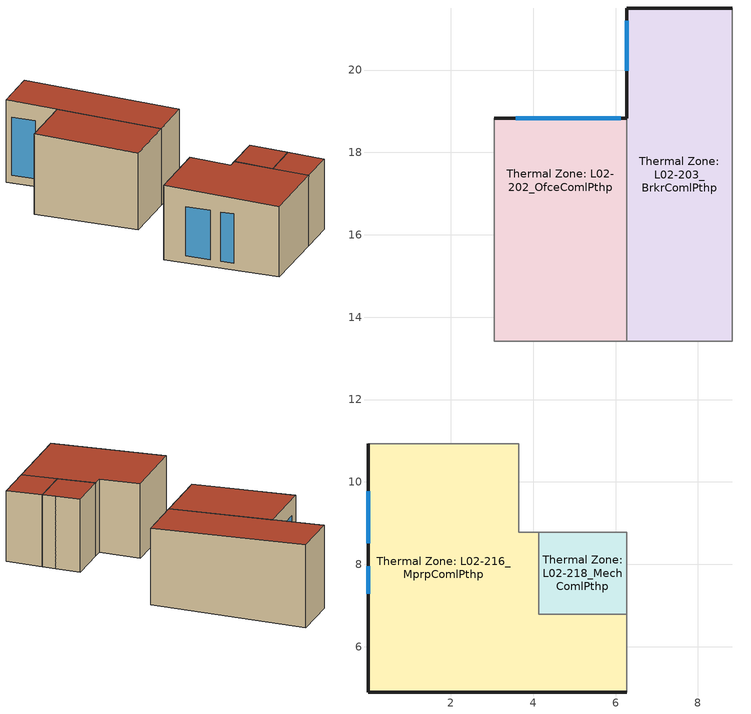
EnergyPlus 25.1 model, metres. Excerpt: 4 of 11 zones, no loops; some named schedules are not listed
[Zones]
Thermal Zone: L02-202_OfceComlPthp
 floor adiabatic (Interior Floor 21): 6.27,15.81 6.27,13.41 3.05,13.41 3.05,15.81 z4.57; 6.27,18.83 6.27,15.81 3.05,15.81 3.05,18.83 z4.57
 wall outside (WallSteelFramedU124): 6.27,18.83 3.05,18.83 z4.57:8.87
 wall to Thermal Zone: L02-201_CorrComlPthp (Interior Wall 06 Reversed): 3.05,13.41 6.27,13.41 z4.57:8.66; 3.05,18.83,8.87 3.05,18.83,4.57 3.05,13.41,4.57 3.05,13.41,8.66
 wall to Thermal Zone: L02-203_BrkrComlPthp (Interior Wall 06): 6.27,18.83,8.87 6.27,13.41,8.66 6.27,13.41,4.57 6.27,18.83,4.57
 window (Window 05): 6.13,18.83 3.58,18.83 z4.99:8
 roof outside (RoofInsulationEntirelyAboveDeckU063): 6.27,13.41,8.66 6.27,18.83,8.87 3.05,18.83,8.87 3.05,13.41,8.66
Thermal Zone: L02-203_BrkrComlPthp
 floor to Thermal Zone: L01-105_IstoComlUncd (FloorSteelJoistU052): 8.83,21.51 8.83,13.41 6.27,13.41 6.27,21.51 z4.57
 wall outside (WallSteelFramedU124): 8.83,21.51 6.27,21.51 z4.57:8.99; 6.27,21.51,8.99 6.27,21.51,4.57 6.27,18.83,4.57 6.27,18.83,8.88
 wall to Thermal Zone: L02-201_CorrComlPthp (Interior Wall 06 Reversed): 6.27,13.41 8.83,13.41 z4.57:8.66
 wall to Thermal Zone: L02-204_FitnComlPthp (Interior Wall 06): 8.83,21.51,8.99 8.83,13.41,8.66 8.83,13.41,4.57 8.83,21.51,4.57
 window (Window 05): 6.27,21.2 6.27,19.98 z4.99:8.08
 roof outside (RoofInsulationEntirelyAboveDeckU063): 8.83,13.41,8.66 8.83,21.51,8.99 6.27,21.51,8.99 6.27,13.41,8.66
Thermal Zone: L02-216_MprpComlPthp
 floor adiabatic (Interior Floor 21): 3.65,10.93 3.65,4.9 0,4.9 0,10.93 z4.57; 6.27,6.79 6.27,4.9 4.13,4.9 4.13,6.79 z4.57; 4.13,8.78 4.13,4.9 3.65,4.9 3.65,8.78 z4.57
 wall outside (WallSteelFramedU124): 0,4.9 4.13,4.9 6.27,4.9 z4.57:8.31; 0,10.93,8.56 0,10.93,4.57 0,4.9,4.57 0,4.9,8.31
 wall to Thermal Zone: L02-201_CorrComlPthp (Interior Wall 06): 3.65,10.93 0,10.93 z4.57:8.56; 4.13,8.78 3.65,8.78 z4.57:8.47; 3.65,10.93,8.56 3.65,8.78,8.47 3.65,8.78,4.57 3.65,10.93,4.57
 wall to Thermal Zone: L02-218_MechComlPthp (Interior Wall 06): 6.27,6.79 4.13,6.79 z4.57:8.39; 4.13,8.78,8.47 4.13,6.79,8.39 4.13,6.79,4.57 4.13,8.78,4.57
 wall to Thermal Zone: L02-214_AstoComlPthp (Interior Wall 06 Reversed): 6.27,6.79,8.39 6.27,4.9,8.31 6.27,4.9,4.57 6.27,6.79,4.57
 window (Window 05): 0,7.95 0,7.29 / 0,9.78 0,8.51 z4.95:7.57
 roof outside (RoofInsulationEntirelyAboveDeckU063): 6.27,4.9,8.31 6.27,6.79,8.39 4.13,6.79,8.39 4.13,4.9,8.31; 4.13,4.9,8.31 4.13,8.78,8.47 3.65,8.78,8.47 3.65,10.93,8.56 0,10.93,8.56 0,4.9,8.31
Thermal Zone: L02-218_MechComlPthp
 floor adiabatic (Interior Floor 21): 6.27,8.78 6.27,6.79 4.13,6.79 4.13,8.78 z4.57
 wall to Thermal Zone: L02-201_CorrComlPthp (Interior Wall 06): 6.27,8.78 4.13,8.78 z4.57:8.47; 6.27,8.78,8.47 6.27,7.51,8.42 6.27,7.51,4.57 6.27,8.78,4.57
 wall to Thermal Zone: L02-214_AstoComlPthp (Interior Wall 06 Reversed): 6.27,7.51,8.42 6.27,6.79,8.39 6.27,6.79,4.57 6.27,7.51,4.57
 roof outside (RoofInsulationEntirelyAboveDeckU063): 6.27,6.79,8.39 6.27,8.78,8.47 4.13,8.78,8.47 4.13,6.79,8.39
[Building]
Building 1: North Axis {deg}=302; Solar Distribution=FullExterior; Maximum Number of Warmup Days=50
[Site:Location]
Seattle-King County Intl AP-B_WA_USA: Latitude {deg}=47.53; Longitude {deg}=-122.3; Time Zone {hr}=-8; Elevation {m}=20
[Site:WaterMainsTemperature]
Calculation Method=Schedule; Temperature Schedule=WaterMainSeattle
[SizingPeriod:DesignDay] Day of Month=21; Dry-Bulb Temperature Range Modifier Type=DefaultMultipliers; Humidity Condition Type=Wetbulb; Barometric Pressure {Pa}=101085; Rain Indicator=No; Snow Indicator=No; Daylight Saving Time Indicator=No; Begin Environment Reset Mode=FullResetAtBeginEnvironment
Name | Month | Day Type | Maximum Dry-Bulb Temperature {C} | Daily Dry-Bulb Temperature Range {deltaC} | Wetbulb or DewPoint at Maximum Dry-Bulb {C} | Wind Speed {m/s} | Wind Direction {deg} | Solar Model Indicator | ASHRAE Clear Sky Optical Depth for Beam Irradiance (taub) | ASHRAE Clear Sky Optical Depth for Diffuse Irradiance (taud) | Sky Clearness
Seattle-King County Intl AP-B Ann Clg 1% Condns DB=>MWB | 7 | SummerDesignDay | 27.7 | 9.9 | 17.8 | 3.8 | 310 | ASHRAETau | 0.354 | 2.499
Seattle-King County Intl AP-B Ann Htg 99.6% Condns DB | 12 | WinterDesignDay | -3.4 | 0 | -3.4 | 2.1 | 150 | ASHRAEClearSky |  |  | 0
[Material] Thermal Absorptance=0.9; Solar Absorptance=0.7
Name | Roughness | Thickness {m} | Conductivity {W/m-K} | Density {kg/m3} | Specific Heat {J/kg-K} | Visible Absorptance
5/8 in. Gypsum Board | MediumRough | 0.016002 | 0.158656 | 640.739 | 1130.436 | 0.8
Air - Metal Wall Framing - 16 or 24 in. OC | Smooth | 0.1397 | 1.22017 | 1.28148 | 1004.832 | 0.7
Carpet - 3/4 in. | Smooth | 0.01905 | 0.0455183 | 288.332 | 1381.644 | 0.7
Compliance Insulation R0.01 | Smooth | 4.05384e-05 | 0.0230188 | 16.0185 | 1130.436 | 0.7
Compliance Insulation R0.02; Compliance Insulation R0.02 1; Compliance Insulation R0.02 2; Compliance Insulation R0.02 3 | Smooth | 8.10768e-05 | 0.0230188 | 16.0185 | 1130.436 | 0.7
Compliance Insulation R0.05; Compliance Insulation R0.05 1 | Smooth | 0.000202692 | 0.0230188 | 16.0185 | 1130.436 | 0.7
Compliance Insulation R0.10; Compliance Insulation R0.10 1 | Smooth | 0.000405384 | 0.0230188 | 16.0185 | 1130.436 | 0.7
Compliance Insulation R0.20; Compliance Insulation R0.20 1 | Smooth | 0.000810768 | 0.0230188 | 16.0185 | 1130.436 | 0.7
Compliance Insulation R14.60 | MediumRough | 0.0591861 | 0.0230188 | 16.0185 | 1130.436 | 0.7
Compliance Insulation R15.00 | MediumRough | 0.0608076 | 0.0230188 | 16.0185 | 1130.436 | 0.7
Compliance Insulation R5.60 | Smooth | 0.0227015 | 0.0230188 | 16.0185 | 1130.436 | 0.7
Gypsum Board - 1/2 in. | Smooth | 0.0127 | 0.158656 | 640.739 | 1130.436 | 0.7
Int. Floor Mat. | Smooth | 0.1651 | 0.0265668 | 114.532 | 1256.04 | 0.7
Metal Standing Seam - 1/16 in. | Smooth | 0.0015875 | 2.21534 | 7820.53 | 502.416 | 0.7
Plywood - 5/8 in. | Smooth | 0.016002 | 0.11544 | 480.554 | 1884.06 | 0.7
Plywood 3/4 in. | MediumRough | 0.01905 | 0.11544 | 480.554 | 1884.06 | 0.8
Stucco - 7/8 in. 1 | MediumRough | 0.022352 | 0.700948 | 1855.1 | 837.36 | 0.7
[Material:NoMass]
2x6 Wood Stud: Roughness=Smooth; Thermal Resistance {m2-K/W}=2.15747; Thermal Absorptance=0.9; Solar Absorptance=0.7; Visible Absorptance=0.7
[WindowMaterial:SimpleGlazingSystem]
Window 05 Material: U-Factor {W/m2-K}=3.23661; Solar Heat Gain Coefficient=0.39; Visible Transmittance=0.43
[Construction]
FloorSteelJoistU052: Compliance Insulation R14.60, Compliance Insulation R0.20 1, Compliance Insulation R0.10 1, Compliance Insulation R0.05 1, Compliance Insulation R0.02 3, Plywood - 5/8 in., Carpet - 3/4 in.
Interior Floor 21: Plywood 3/4 in., Int. Floor Mat., Plywood 3/4 in.
Interior Wall 06: 5/8 in. Gypsum Board, 2x6 Wood Stud, 5/8 in. Gypsum Board, 5/8 in. Gypsum Board
Interior Wall 06 Reversed: 5/8 in. Gypsum Board, 5/8 in. Gypsum Board, 2x6 Wood Stud, 5/8 in. Gypsum Board
RoofInsulationEntirelyAboveDeckU063: Compliance Insulation R15.00, Compliance Insulation R0.05, Compliance Insulation R0.02 1, Compliance Insulation R0.02 2, Metal Standing Seam - 1/16 in.
WallSteelFramedU124: Stucco - 7/8 in. 1, Compliance Insulation R5.60, Compliance Insulation R0.20, Compliance Insulation R0.10, Compliance Insulation R0.02, Compliance Insulation R0.01, Air - Metal Wall Framing - 16 or 24 in. OC, Gypsum Board - 1/2 in.
Window 05: Window 05 Material
[Zone] Multiplier=1; Part of Total Floor Area=Yes
Name | Volume {m3}
Thermal Zone: L02-202_OfceComlPthp | 73.0971
Thermal Zone: L02-203_BrkrComlPthp | 88.1393
Thermal Zone: L02-216_MprpComlPthp | 107.738
Thermal Zone: L02-218_MechComlPthp | 16.4487
[InternalMass]
Merged Surface 107 - Surface 107 Reversed: Construction=Interior Wall 06; Zone or ZoneList=Thermal Zone: L02-216_MprpComlPthp; Surface Area {m2}=7.1264
[People] Number of People Schedule=GLBHOcc; Fraction Radiant=0.3
Name | Zone or ZoneList or Space or SpaceList | Number of People Calculation Method | People per Floor Area {person/m2} | Sensible Heat Fraction | Activity Level Schedule | Number of People
L02-202_OfceComlPthp People | Thermal Zone: L02-202_OfceComlPthp | People/Area | 0.0538196 | 0.555556 | L02-202_OfceComlPthp People Activity Level
L02-203_BrkrComlPthp People | Thermal Zone: L02-203_BrkrComlPthp | People/Area | 0.358815 | 0.5 | L02-203_BrkrComlPthp People Activity Level
L02-216_MprpComlPthp People | Thermal Zone: L02-216_MprpComlPthp | People |  | 0.6125 | L02-216_MprpComlPthp People Activity Level | 8.56716
L02-217_AstoComlIncd People | Thermal Zone: L02-216_MprpComlPthp | People |  | 0.366667 | L02-217_AstoComlIncd People Activity Level | 0.0650931
L02-218_MechComlPthp People | Thermal Zone: L02-218_MechComlPthp | People/Area | 0.0161459 | 0.5 | L02-218_MechComlPthp People Activity Level
[Lights] Schedule=GLBHLights; Return Air Fraction=0; Fraction Radiant=0.58; Fraction Replaceable=1
Name | Zone or ZoneList or Space or SpaceList | Design Level Calculation Method | Watts per Floor Area {W/m2} | Lighting Level {W}
L02-202_OfceComlPthp Regulated Lights | Thermal Zone: L02-202_OfceComlPthp | Watts/Area | 11.8403
L02-203_BrkrComlPthp Regulated Lights | Thermal Zone: L02-203_BrkrComlPthp | Watts/Area | 12.9167
L02-216_MprpComlPthp Regulated Lights | Thermal Zone: L02-216_MprpComlPthp | LightingLevel |  | 334.103
L02-217_AstoComlIncd Regulated Lights | Thermal Zone: L02-216_MprpComlPthp | LightingLevel |  | 34.7163
L02-218_MechComlPthp Regulated Lights | Thermal Zone: L02-218_MechComlPthp | Watts/Area | 16.1459
[ElectricEquipment] Fraction Latent=0
Name | Zone or ZoneList or Space or SpaceList | Schedule | Design Level Calculation Method | Watts per Floor Area {W/m2} | Fraction Radiant | Fraction Lost | Design Level {W}
L02-202_OfceComlPthp Recepticle Loads | Thermal Zone: L02-202_OfceComlPthp | GLBHRecept | Watts/Area | 16.1459 | 0.2 | 0
L02-203_BrkrComlPthp Process Electric Loads | Thermal Zone: L02-203_BrkrComlPthp | Exh | Watts/Area | 1.20556 | 0 | 1
L02-203_BrkrComlPthp Recepticle Loads | Thermal Zone: L02-203_BrkrComlPthp | GLBHRecept | Watts/Area | 16.1459 | 0.2 | 0
L02-216_MprpComlPthp Recepticle Loads | Thermal Zone: L02-216_MprpComlPthp | GLBHRecept | EquipmentLevel |  | 0.2 | 0 | 385.503
L02-217_AstoComlIncd Recepticle Loads | Thermal Zone: L02-216_MprpComlPthp | GLBHRecept | EquipmentLevel |  | 0.2 | 0 | 8.67908
L02-218_MechComlPthp Elevator | Thermal Zone: L02-218_MechComlPthp | Elev | EquipmentLevel |  | 0 | 0.9 | 10000
L02-218_MechComlPthp Recepticle Loads | Thermal Zone: L02-218_MechComlPthp | GLBHRecept | Watts/Area | 2.15278 | 0.2 | 0
[ZoneInfiltration:DesignFlowRate] Schedule=On-user; Constant Term Coefficient=0; Temperature Term Coefficient=0; Velocity Term Coefficient=0.224052; Velocity Squared Term Coefficient=0; Density Basis=Outdoor
Name | Zone or ZoneList or Space or SpaceList | Design Flow Rate Calculation Method | Flow Rate per Exterior Surface Area {m3/s-m2} | Design Flow Rate {m3/s}
L02-202_OfceComlPthp Space Infiltration Design Flow Rate 1 | Thermal Zone: L02-202_OfceComlPthp | Flow/ExteriorWallArea | 0.00017526
L02-203_BrkrComlPthp Space Infiltration Design Flow Rate 1 | Thermal Zone: L02-203_BrkrComlPthp | Flow/ExteriorWallArea | 0.00017526
L02-216_MprpComlPthp Space Infiltration Design Flow Rate 1 | Thermal Zone: L02-216_MprpComlPthp | Flow/Zone |  | 0.00678951
L02-217_AstoComlIncd Space Infiltration Design Flow Rate 1 | Thermal Zone: L02-216_MprpComlPthp | Flow/Zone |  | 0.00140137
L02-218_MechComlPthp Space Infiltration Design Flow Rate 1 | Thermal Zone: L02-218_MechComlPthp | Flow/ExteriorWallArea | 0.00017526
[Schedule:Year]
GLBHOcc: GLBHWinOccWk, 1, 1, 1, 15, GLBHSpFaOccWk, 1, 16, 6, 15, GLBHSumOccWk, 6, 16, 9, 15, GLBHSpFaOccWk, 9, 16, 11, 15, GLBHWinOccWk, 11, 16, 12, 31
GLBHLights: GLBHWinLightsWk, 1, 1, 1, 15, GLBHSpFaLightsWk, 1, 16, 6, 15, GLBHSumLightsWk, 6, 16, 9, 15, GLBHSpFaLightsWk, 9, 16, 11, 15, GLBHWinOccWk, 11, 16, 12, 31
GLBHRecept: GLBHWinReceptWk, 1, 1, 1, 15, GLBHSpFaReceptWk, 1, 16, 6, 15, GLBHSumReceptWk, 6, 16, 9, 15, GLBHSpFaReceptWk, 9, 16, 11, 15, GLBHWinReceptWk, 11, 16, 12, 31
L02-202_OfceComlPthp People Activity Level: L02-202_OfceComlPthp People Activity Level Week Rule - Jan1-Dec31, 1, 1, 12, 31
L02-203_BrkrComlPthp People Activity Level: L02-203_BrkrComlPthp People Activity Level Week Rule - Jan1-Dec31, 1, 1, 12, 31
Exh: ExhWk, 1, 1, 12, 31
L02-216_MprpComlPthp People Activity Level: L02-216_MprpComlPthp People Activity Level Week Rule - Jan1-Dec31, 1, 1, 12, 31
L02-217_AstoComlIncd People Activity Level: L02-217_AstoComlIncd People Activity Level Week Rule - Jan1-Dec31, 1, 1, 12, 31
L02-218_MechComlPthp People Activity Level: L02-218_MechComlPthp People Activity Level Week Rule - Jan1-Dec31, 1, 1, 12, 31
Elev: ElevWk, 1, 1, 12, 31
On-user: OnWk, 1, 1, 12, 31
WaterMainSeattle: WaterMainSeattleJanWk, 1, 1, 1, 31, WaterMainSeattleFebWk, 2, 1, 2, 28, WaterMainSeattleMarWk, 3, 1, 3, 31, WaterMainSeattleAprWk, 4, 1, 4, 30, WaterMainSeattleMayWk, 5, 1, 5, 31, WaterMainSeattleJunWk, 6, 1, 6, 30, WaterMainSeattleJulWk, 7, 1, 7, 31, WaterMainSeattleAugWk, 8, 1, 8, 31, WaterMainSeattleSepWk, 9, 1, 9, 30, WaterMainSeattleOctWk, 10, 1, 10, 31, WaterMainSeattleNovWk, 11, 1, 11, 30, WaterMainSeattleDecWk, 12, 1, 12, 31
[Schedule:Week:Daily]
GLBHWinOccWk: GLBHWinOccSun, GLBHWinOccWD, GLBHWinOccWD, GLBHWinOccWD, GLBHWinOccWD, GLBHWinOccFri, GLBHWinOccSat, GLBHWinOccSun, OnDay, OffDay, GLBHWinOccSun, GLBHWinOccSun
GLBHSpFaOccWk: GLBHSpFaOccSun, GLBHSpFaOccWD, GLBHSpFaOccWD, GLBHSpFaOccWD, GLBHSpFaOccWD, GLBHSpFaOccFri, GLBHSpFaOccSat, GLBHSpFaOccSun, OnDay, OffDay, GLBHSpFaOccSun, GLBHSpFaOccSun
GLBHSumOccWk: GLBHSumOccSun, GLBHSumOccWD, GLBHSumOccWD, GLBHSumOccWD, GLBHSumOccWD, GLBHSumOccFri, GLBHSumOccSat, GLBHSumOccSun, OnDay, OffDay, GLBHSumOccSun, GLBHSumOccSun
GLBHWinLightsWk: GLBHWinLightsSun, GLBHWinLightsWD, GLBHWinLightsWD, GLBHWinLightsWD, GLBHWinLightsWD, GLBHWinLightsFri, GLBHWinLightsSat, GLBHWinLightsSun, OnDay, OffDay, GLBHWinLightsSun, GLBHWinLightsSun
GLBHSpFaLightsWk: GLBHSpFaLightsSun, GLBHSpFaLightsWD, GLBHSpFaLightsWD, GLBHSpFaLightsWD, GLBHSpFaLightsWD, GLBHSpFaLightsFri, GLBHSpFaLightsSat, GLBHSpFaLightsSun, OnDay, OffDay, GLBHSpFaLightsSun, GLBHSpFaLightsSun
GLBHSumLightsWk: GLBHSumLightsSun, GLBHSumLightsWD, GLBHSumLightsWD, GLBHSumLightsWD, GLBHSumLightsWD, GLBHSumLightsFri, GLBHSumLightsSat, GLBHSumLightsSun, OnDay, OffDay, GLBHSumLightsSun, GLBHSumLightsSun
GLBHWinReceptWk: GLBHWinReceptSun, GLBHWinReceptWD, GLBHWinReceptWD, GLBHWinReceptWD, GLBHWinReceptWD, GLBHWinReceptFri, GLBHWinReceptSat, GLBHWinReceptSun, OnDay, OffDay, GLBHWinReceptSun, GLBHWinReceptSun
GLBHSpFaReceptWk: GLBHSpFaReceptSun, GLBHSpFaReceptWD, GLBHSpFaReceptWD, GLBHSpFaReceptWD, GLBHSpFaReceptWD, GLBHSpFaReceptFri, GLBHSpFaReceptSat, GLBHSpFaReceptSun, OnDay, OffDay, GLBHSpFaReceptSun, GLBHSpFaReceptSun
GLBHSumReceptWk: GLBHSumReceptSun, GLBHSumReceptWD, GLBHSumReceptWD, GLBHSumReceptWD, GLBHSumReceptWD, GLBHSumReceptFri, GLBHSumReceptSat, GLBHSumReceptSun, OnDay, OffDay, GLBHSumReceptSun, GLBHSumReceptSun
L02-202_OfceComlPthp People Activity Level Week Rule - Jan1-Dec31: L02-202_OfceComlPthp People Activity Level Default Day, L02-202_OfceComlPthp People Activity Level Default Day, L02-202_OfceComlPthp People Activity Level Default Day, L02-202_OfceComlPthp People Activity Level Default Day, L02-202_OfceComlPthp People Activity Level Default Day, L02-202_OfceComlPthp People Activity Level Default Day, L02-202_OfceComlPthp People Activity Level Default Day, L02-202_OfceComlPthp People Activity Level Default Day, L02-202_OfceComlPthp People Activity Level Default Day, L02-202_OfceComlPthp People Activity Level Default Day, L02-202_OfceComlPthp People Activity Level Default Day, L02-202_OfceComlPthp People Activity Level Default Day
L02-203_BrkrComlPthp People Activity Level Week Rule - Jan1-Dec31: L02-203_BrkrComlPthp People Activity Level Default Day, L02-203_BrkrComlPthp People Activity Level Default Day, L02-203_BrkrComlPthp People Activity Level Default Day, L02-203_BrkrComlPthp People Activity Level Default Day, L02-203_BrkrComlPthp People Activity Level Default Day, L02-203_BrkrComlPthp People Activity Level Default Day, L02-203_BrkrComlPthp People Activity Level Default Day, L02-203_BrkrComlPthp People Activity Level Default Day, L02-203_BrkrComlPthp People Activity Level Default Day, L02-203_BrkrComlPthp People Activity Level Default Day, L02-203_BrkrComlPthp People Activity Level Default Day, L02-203_BrkrComlPthp People Activity Level Default Day
ExhWk: ExhDay, ExhDay, ExhDay, ExhDay, ExhDay, ExhDay, ExhDay, ExhDay, ExhDay, OffDay, ExhDay, ExhDay
L02-216_MprpComlPthp People Activity Level Week Rule - Jan1-Dec31: L02-216_MprpComlPthp People Activity Level Default Day, L02-216_MprpComlPthp People Activity Level Default Day, L02-216_MprpComlPthp People Activity Level Default Day, L02-216_MprpComlPthp People Activity Level Default Day, L02-216_MprpComlPthp People Activity Level Default Day, L02-216_MprpComlPthp People Activity Level Default Day, L02-216_MprpComlPthp People Activity Level Default Day, L02-216_MprpComlPthp People Activity Level Default Day, L02-216_MprpComlPthp People Activity Level Default Day, L02-216_MprpComlPthp People Activity Level Default Day, L02-216_MprpComlPthp People Activity Level Default Day, L02-216_MprpComlPthp People Activity Level Default Day
L02-217_AstoComlIncd People Activity Level Week Rule - Jan1-Dec31: L02-217_AstoComlIncd People Activity Level Default Day, L02-217_AstoComlIncd People Activity Level Default Day, L02-217_AstoComlIncd People Activity Level Default Day, L02-217_AstoComlIncd People Activity Level Default Day, L02-217_AstoComlIncd People Activity Level Default Day, L02-217_AstoComlIncd People Activity Level Default Day, L02-217_AstoComlIncd People Activity Level Default Day, L02-217_AstoComlIncd People Activity Level Default Day, L02-217_AstoComlIncd People Activity Level Default Day, L02-217_AstoComlIncd People Activity Level Default Day, L02-217_AstoComlIncd People Activity Level Default Day, L02-217_AstoComlIncd People Activity Level Default Day
L02-218_MechComlPthp People Activity Level Week Rule - Jan1-Dec31: L02-218_MechComlPthp People Activity Level Default Day, L02-218_MechComlPthp People Activity Level Default Day, L02-218_MechComlPthp People Activity Level Default Day, L02-218_MechComlPthp People Activity Level Default Day, L02-218_MechComlPthp People Activity Level Default Day, L02-218_MechComlPthp People Activity Level Default Day, L02-218_MechComlPthp People Activity Level Default Day, L02-218_MechComlPthp People Activity Level Default Day, L02-218_MechComlPthp People Activity Level Default Day, L02-218_MechComlPthp People Activity Level Default Day, L02-218_MechComlPthp People Activity Level Default Day, L02-218_MechComlPthp People Activity Level Default Day
ElevWk: ElevDay, ElevDay, ElevDay, ElevDay, ElevDay, ElevDay, ElevDay, ElevDay, ElevDay, OffDay, ElevDay, ElevDay
OnWk: OnDay, OnDay, OnDay, OnDay, OnDay, OnDay, OnDay, OnDay, OnDay, OnDay, OnDay, OnDay
WaterMainSeattleAprWk: WaterMainSeattleApr, WaterMainSeattleApr, WaterMainSeattleApr, WaterMainSeattleApr, WaterMainSeattleApr, WaterMainSeattleApr, WaterMainSeattleApr, WaterMainSeattleApr, WaterMainSeattleApr, WaterMainSeattleApr, WaterMainSeattleApr, WaterMainSeattleApr
WaterMainSeattleAugWk: WaterMainSeattleAug, WaterMainSeattleAug, WaterMainSeattleAug, WaterMainSeattleAug, WaterMainSeattleAug, WaterMainSeattleAug, WaterMainSeattleAug, WaterMainSeattleAug, WaterMainSeattleAug, WaterMainSeattleAug, WaterMainSeattleAug, WaterMainSeattleAug
WaterMainSeattleDecWk: WaterMainSeattleDec, WaterMainSeattleDec, WaterMainSeattleDec, WaterMainSeattleDec, WaterMainSeattleDec, WaterMainSeattleDec, WaterMainSeattleDec, WaterMainSeattleDec, WaterMainSeattleDec, WaterMainSeattleDec, WaterMainSeattleDec, WaterMainSeattleDec
WaterMainSeattleFebWk: WaterMainSeattleFeb, WaterMainSeattleFeb, WaterMainSeattleFeb, WaterMainSeattleFeb, WaterMainSeattleFeb, WaterMainSeattleFeb, WaterMainSeattleFeb, WaterMainSeattleFeb, WaterMainSeattleFeb, WaterMainSeattleFeb, WaterMainSeattleFeb, WaterMainSeattleFeb
WaterMainSeattleJanWk: WaterMainSeattleJan, WaterMainSeattleJan, WaterMainSeattleJan, WaterMainSeattleJan, WaterMainSeattleJan, WaterMainSeattleJan, WaterMainSeattleJan, WaterMainSeattleJan, WaterMainSeattleJan, WaterMainSeattleJan, WaterMainSeattleJan, WaterMainSeattleJan
WaterMainSeattleJulWk: WaterMainSeattleJul, WaterMainSeattleJul, WaterMainSeattleJul, WaterMainSeattleJul, WaterMainSeattleJul, WaterMainSeattleJul, WaterMainSeattleJul, WaterMainSeattleJul, WaterMainSeattleJul, WaterMainSeattleJul, WaterMainSeattleJul, WaterMainSeattleJul
WaterMainSeattleJunWk: WaterMainSeattleJun, WaterMainSeattleJun, WaterMainSeattleJun, WaterMainSeattleJun, WaterMainSeattleJun, WaterMainSeattleJun, WaterMainSeattleJun, WaterMainSeattleJun, WaterMainSeattleJun, WaterMainSeattleJun, WaterMainSeattleJun, WaterMainSeattleJun
WaterMainSeattleMarWk: WaterMainSeattleMar, WaterMainSeattleMar, WaterMainSeattleMar, WaterMainSeattleMar, WaterMainSeattleMar, WaterMainSeattleMar, WaterMainSeattleMar, WaterMainSeattleMar, WaterMainSeattleMar, WaterMainSeattleMar, WaterMainSeattleMar, WaterMainSeattleMar
WaterMainSeattleMayWk: WaterMainSeattleMay, WaterMainSeattleMay, WaterMainSeattleMay, WaterMainSeattleMay, WaterMainSeattleMay, WaterMainSeattleMay, WaterMainSeattleMay, WaterMainSeattleMay, WaterMainSeattleMay, WaterMainSeattleMay, WaterMainSeattleMay, WaterMainSeattleMay
WaterMainSeattleNovWk: WaterMainSeattleNov, WaterMainSeattleNov, WaterMainSeattleNov, WaterMainSeattleNov, WaterMainSeattleNov, WaterMainSeattleNov, WaterMainSeattleNov, WaterMainSeattleNov, WaterMainSeattleNov, WaterMainSeattleNov, WaterMainSeattleNov, WaterMainSeattleNov
WaterMainSeattleOctWk: WaterMainSeattleOct, WaterMainSeattleOct, WaterMainSeattleOct, WaterMainSeattleOct, WaterMainSeattleOct, WaterMainSeattleOct, WaterMainSeattleOct, WaterMainSeattleOct, WaterMainSeattleOct, WaterMainSeattleOct, WaterMainSeattleOct, WaterMainSeattleOct
WaterMainSeattleSepWk: WaterMainSeattleSep, WaterMainSeattleSep, WaterMainSeattleSep, WaterMainSeattleSep, WaterMainSeattleSep, WaterMainSeattleSep, WaterMainSeattleSep, WaterMainSeattleSep, WaterMainSeattleSep, WaterMainSeattleSep, WaterMainSeattleSep, WaterMainSeattleSep
